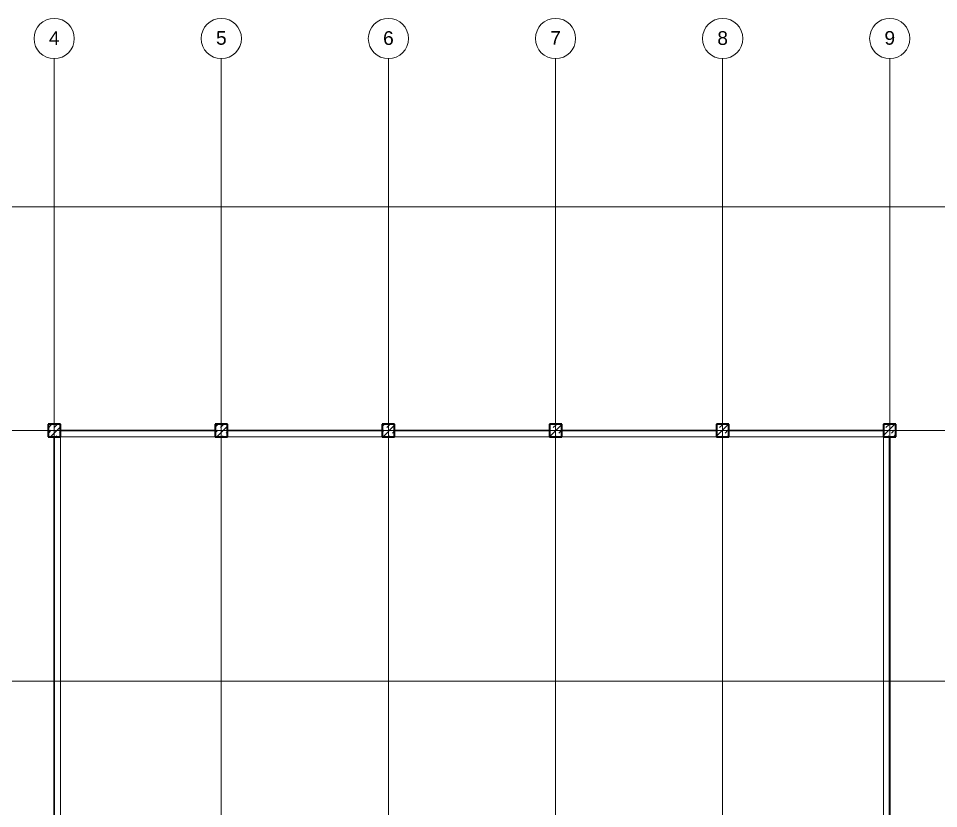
# Model space of a CAD drawing. Header units: millimetres. Extents: x -309577 to 26510, y -302335 to 26695.
# Drawn here: x -278196 to -248461, y -260124 to -234583 of the extents above; entities that cross this region are included whole.
import ezdxf

# ---------------------------------------------------------------- set-up
doc = ezdxf.new("R2010")
doc.units = ezdxf.units.MM
doc.linetypes.add('Rasterlinie', pattern=[22.225, 12.7, -3.175, 3.175, -3.175])
for name, color, linetype, lineweight in [('A-FLOR-OTLN', 6, 'Continuous', 9), ('A-GLAZ', 6, 'Continuous', 9), ('S-COLS', 6, 'Continuous', 9), ('S-GRID', 1, 'Continuous', 9)]:
    doc.layers.add(name, color=color, linetype=linetype, lineweight=lineweight)

# ---------------------------------------------------------------- blocks, each defined once
blk = doc.blocks.new('STB Stütze - rechteckig - STB 40 x 40-388336-Ebene 1')
at = {"layer": 'S-COLS'}
h = blk.add_hatch(dxfattribs=at)
h.set_pattern_fill('FP_100', color=256, style=0, pattern_type=2)
h.set_pattern_definition([(45, (277038.7, 247902.99), (-179.60512, 179.60512), []), (45, (277218.3, 247902.99), (-179.60512, 179.60512), [127, -127])])
h.paths.add_polyline_path([(200, -200), (200, 200), (-200, 200), (-200, -200)], flags=0)
at = {"layer": 'S-COLS', "lineweight": 35}
for p, q in [((200, 200), (-200, 200)), ((-200, 200), (-200, -200)), ((200, -200), (200, 200)), ((-200, -200), (200, -200))]:
    blk.add_line(p, q, dxfattribs=at)
blk = doc.blocks.new('STB Stütze - rechteckig - STB 40 x 40-V89-Ebene 1')
at = {"layer": 'S-COLS'}
h = blk.add_hatch(dxfattribs=at)
h.set_pattern_fill('FP_101', color=256, style=0, pattern_type=2)
h.set_pattern_definition([(45, (250038.7, 247902.99), (-179.60512, 179.60512), []), (45, (250218.3, 247902.99), (-179.60512, 179.60512), [127, -127])])
h.paths.add_polyline_path([(200, -200), (200, 200), (-200, 200), (-200, -200)], flags=0)
at = {"layer": 'S-COLS', "lineweight": 35}
for p, q in [((200, 200), (-200, 200)), ((-200, 200), (-200, -200)), ((200, -200), (200, 200)), ((-200, -200), (200, -200))]:
    blk.add_line(p, q, dxfattribs=at)
blk = doc.blocks.new('STB Stütze - rechteckig - STB 40 x 40-388337-Ebene 1')
at = {"layer": 'S-COLS'}
h = blk.add_hatch(dxfattribs=at)
h.set_pattern_fill('FP_102', color=256, style=0, pattern_type=2)
h.set_pattern_definition([(45, (271638.7, 247902.99), (-179.60512, 179.60512), []), (45, (271818.3, 247902.99), (-179.60512, 179.60512), [127, -127])])
h.paths.add_polyline_path([(200, -200), (200, 200), (-200, 200), (-200, -200)], flags=0)
at = {"layer": 'S-COLS', "lineweight": 35}
for p, q in [((200, 200), (-200, 200)), ((-200, 200), (-200, -200)), ((200, -200), (200, 200)), ((-200, -200), (200, -200))]:
    blk.add_line(p, q, dxfattribs=at)
blk = doc.blocks.new('STB Stütze - rechteckig - STB 40 x 40-V90-Ebene 1')
at = {"layer": 'S-COLS'}
h = blk.add_hatch(dxfattribs=at)
h.set_pattern_fill('FP_103', color=256, style=0, pattern_type=2)
h.set_pattern_definition([(45, (266238.7, 247902.99), (-179.60512, 179.60512), []), (45, (266418.3, 247902.99), (-179.60512, 179.60512), [127, -127])])
h.paths.add_polyline_path([(200, -200), (200, 200), (-200, 200), (-200, -200)], flags=0)
at = {"layer": 'S-COLS', "lineweight": 35}
for p, q in [((200, 200), (-200, 200)), ((-200, 200), (-200, -200)), ((200, -200), (200, 200)), ((-200, -200), (200, -200))]:
    blk.add_line(p, q, dxfattribs=at)
blk = doc.blocks.new('STB Stütze - rechteckig - STB 40 x 40-V91-Ebene 1')
at = {"layer": 'S-COLS'}
h = blk.add_hatch(dxfattribs=at)
h.set_pattern_fill('FP_104', color=256, style=0, pattern_type=2)
h.set_pattern_definition([(45, (260838.7, 247902.99), (-179.60512, 179.60512), []), (45, (261018.3, 247902.99), (-179.60512, 179.60512), [127, -127])])
h.paths.add_polyline_path([(200, -200), (200, 200), (-200, 200), (-200, -200)], flags=0)
at = {"layer": 'S-COLS', "lineweight": 35}
for p, q in [((200, 200), (-200, 200)), ((-200, 200), (-200, -200)), ((200, -200), (200, 200)), ((-200, -200), (200, -200))]:
    blk.add_line(p, q, dxfattribs=at)
blk = doc.blocks.new('STB Stütze - rechteckig - STB 40 x 40-V92-Ebene 1')
at = {"layer": 'S-COLS'}
h = blk.add_hatch(dxfattribs=at)
h.set_pattern_fill('FP_105', color=256, style=0, pattern_type=2)
h.set_pattern_definition([(45, (255438.7, 247902.99), (-179.60512, 179.60512), []), (45, (255618.3, 247902.99), (-179.60512, 179.60512), [127, -127])])
h.paths.add_polyline_path([(200, -200), (200, 200), (-200, 200), (-200, -200)], flags=0)
at = {"layer": 'S-COLS', "lineweight": 35}
for p, q in [((200, 200), (-200, 200)), ((-200, 200), (-200, -200)), ((200, -200), (200, 200)), ((-200, -200), (200, -200))]:
    blk.add_line(p, q, dxfattribs=at)
blk = doc.blocks.new('Systemelement - Verglasung-383427-Ebene 1')
at = {"layer": 'A-GLAZ'}
for p, q in [((2500, 15), (-2500, 15)), ((-2500, -15), (2500, -15))]:
    blk.add_line(p, q, dxfattribs=at)
blk = doc.blocks.new('Systemelement - Verglasung-383428-Ebene 1')
at = {"layer": 'A-GLAZ'}
for p, q in [((11950, 15), (-11950, 15)), ((-11950, -15), (11950, -15))]:
    blk.add_line(p, q, dxfattribs=at)
blk = doc.blocks.new('Raster - Rasterbeschriftung-194804-Ebene 1')
at = {"layer": 'S-GRID'}
blk.add_circle((0, 0), 6.5, dxfattribs=at)

msp = doc.modelspace()

# ---------------------------------------------------------------- linework, layer by layer
at = {"layer": 'A-FLOR-OTLN'}
for p, q in [((-244679, -240678), (-282399, -240678)), ((-276839, -272003), (-276839, -248103)), ((-276839, -248103), (-271839, -248103)), ((-271439, -248103), (-266439, -248103)), ((-266039, -248103), (-261039, -248103)), ((-260639, -248103), (-255639, -248103)), ((-255239, -248103), (-250239, -248103)), ((-250239, -248103), (-250239, -272003))]:
    msp.add_line(p, q, dxfattribs=at)
at = {"layer": 'S-GRID', "linetype": 'Rasterlinie'}
for p, q in [((-277039, -296483), (-277039, -235883)), ((-271639, -235883), (-271639, -296483)), ((-266239, -296483), (-266239, -235883)), ((-260839, -235883), (-260839, -296483)), ((-255439, -296483), (-255439, -235883)), ((-250039, -235883), (-250039, -296483)), ((-297439, -240673), (-175468, -240673)), ((-175468, -247903), (-297439, -247903)), ((-297439, -256003), (-175468, -256003))]:
    msp.add_line(p, q, dxfattribs=at)

# ---------------------------------------------------------------- block references
at = {"layer": 'A-GLAZ'}
for p in [(-274339, -247903), (-258139, -247903), (-252739, -247903)]:
    msp.add_blockref('Systemelement - Verglasung-383427-Ebene 1', p, dxfattribs=at)
for name, p, rotation in [('Systemelement - Verglasung-383427-Ebene 1', (-268939, -247903), 180), ('Systemelement - Verglasung-383427-Ebene 1', (-263539, -247903), 180), ('Systemelement - Verglasung-383428-Ebene 1', (-277039, -260053), 269.9999999999999), ('Systemelement - Verglasung-383428-Ebene 1', (-250039, -260053), 89.99999999999993)]:
    msp.add_blockref(name, p, dxfattribs=dict(at, rotation=rotation))
at = {"layer": 'S-COLS'}
for name, p in [('STB Stütze - rechteckig - STB 40 x 40-388336-Ebene 1', (-277039, -247903)), ('STB Stütze - rechteckig - STB 40 x 40-388337-Ebene 1', (-271639, -247903)), ('STB Stütze - rechteckig - STB 40 x 40-V90-Ebene 1', (-266239, -247903)), ('STB Stütze - rechteckig - STB 40 x 40-V91-Ebene 1', (-260839, -247903)), ('STB Stütze - rechteckig - STB 40 x 40-V92-Ebene 1', (-255439, -247903)), ('STB Stütze - rechteckig - STB 40 x 40-V89-Ebene 1', (-250039, -247903))]:
    msp.add_blockref(name, p, dxfattribs=at)
at = {"layer": 'S-GRID', "xscale": 99.99999999999993, "yscale": 99.99999999999993, "zscale": 99.99999999999993}
for p in [(-277039, -235233), (-266239, -235233), (-255439, -235233)]:
    msp.add_blockref('Raster - Rasterbeschriftung-194804-Ebene 1', p, dxfattribs=at)
at = {"layer": 'S-GRID', "xscale": 99.99999999999993, "yscale": 99.99999999999993, "zscale": 99.99999999999993, "rotation": 180}
for p in [(-271639, -235233), (-260839, -235233), (-250039, -235233)]:
    msp.add_blockref('Raster - Rasterbeschriftung-194804-Ebene 1', p, dxfattribs=at)

# ---------------------------------------------------------------- next in the draw order: texts
at = {"layer": 'S-GRID', "char_height": 442.59, "width": 410.36, "attachment_point": 2, "line_spacing_factor": 0.938532, "bg_fill": 3, "box_fill_scale": 1.25, "bg_fill_color": 0, "bg_fill_transparency": 0}
for s, insert in [('\\fArial|b0|i0|c0|p34|;4', (-277039, -234997)), ('\\fArial|b0|i0|c0|p34|;5', (-271639, -234992)), ('\\fArial|b0|i0|c0|p34|;6', (-266239, -234997)), ('\\fArial|b0|i0|c0|p34|;7', (-260839, -234992)), ('\\fArial|b0|i0|c0|p34|;8', (-255439, -234997)), ('\\fArial|b0|i0|c0|p34|;9', (-250039, -234992))]:
    msp.add_mtext(s, dxfattribs=dict(at, insert=insert))

doc.saveas('drawing.dxf')
